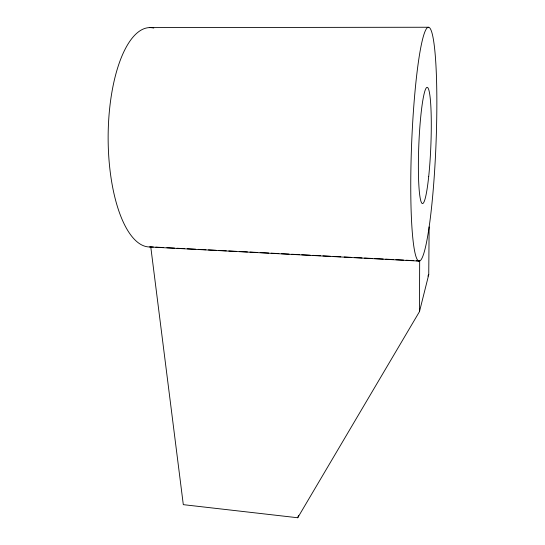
<?xml version="1.0" encoding="UTF-8"?>
<svg xmlns="http://www.w3.org/2000/svg" width="545" height="545" viewBox="0 0 545 545"><rect width="100%" height="100%" fill="white"/><g stroke="black" fill="none" stroke-linecap="round" stroke-linejoin="round"><path stroke-width="0.82" d="M153.779 28.047A109.681 41.699 -89.9 0 0 108.196 132.122A109.681 41.699 -89.9 0 0 149.521 246.96L150.767 246.871L183.304 504.656L297.72 517.75L419.487 311.604L419.67 260.939L416.278 260.762M419.487 311.604L428.745 274.625L429.133 226.918M297.72 517.75L298.565 515.352M427.886 276.09L428.745 274.625M419.303 261.082L420.038 260.796A117.018 12.181 -87.7 0 0 428.799 229.193L429.46 224.642A117.018 12.181 -87.7 0 0 433.745 41.693A117.018 12.181 -87.7 0 0 413.11 115.697A117.018 12.181 -87.7 0 0 419.303 261.082L149.521 246.96M149.296 27.611L428.241 27.25M150.767 246.871L153.309 247.001M155.856 247.137L163.493 247.539M166.886 247.716L174.516 248.111M177.064 248.248L184.701 248.643M187.242 248.779L195.723 249.222M198.271 249.358L205.908 249.753M208.449 249.889L216.086 250.284M218.627 250.421L226.264 250.823M228.811 250.952L236.441 251.354M239.834 251.531L247.471 251.926M250.019 252.062L257.649 252.464M260.197 252.594L268.678 253.037M271.219 253.173L278.856 253.575M281.404 253.704L289.034 254.106M291.582 254.236L299.219 254.638M301.76 254.767L310.241 255.217M312.789 255.346L320.426 255.748M322.967 255.878L330.604 256.279M333.145 256.409L340.782 256.811M344.174 256.988L350.96 257.342M354.352 257.519L361.989 257.921M364.537 258.051L372.167 258.453M374.715 258.589L383.196 259.032M385.737 259.161L393.374 259.563M395.922 259.692L403.552 260.094M406.1 260.231L413.737 260.626M428.711 176.416A58.192 6.029 -87.7 0 0 427.375 87.384A58.192 6.029 -87.7 0 0 418.424 172.663A58.192 6.029 -87.7 0 0 428.711 176.416"/></g></svg>
